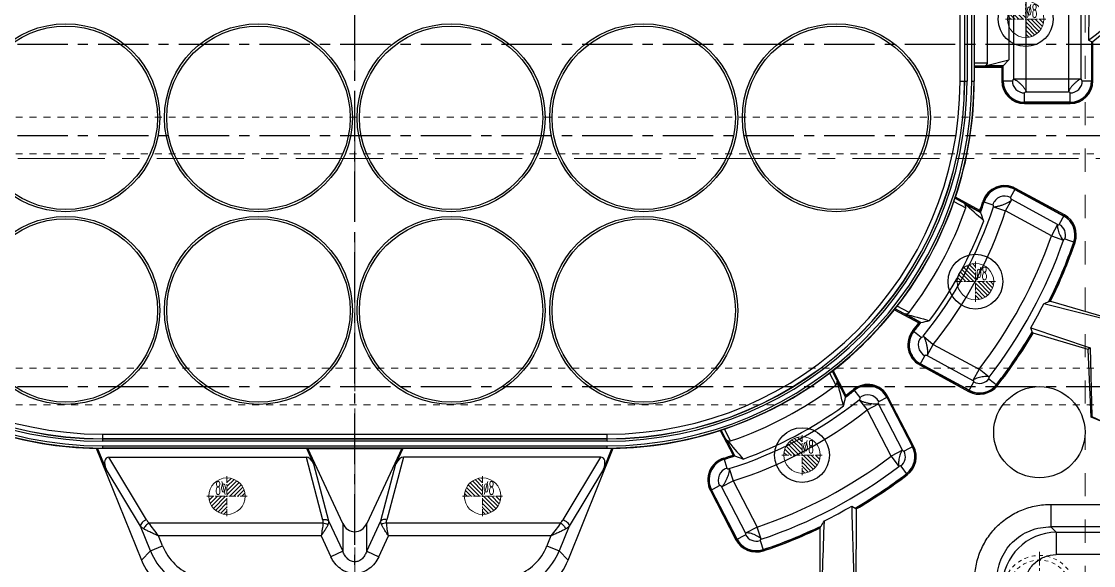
# Model space of a CAD drawing. Header units: millimetres. Extents: x 2667 to 4588, y -8940 to -2822.
# Drawn here: x 3286.5 to 3521.4, y -4633 to -4513.8 of the extents above; entities that cross this region are included whole.
import ezdxf

# ---------------------------------------------------------------- set-up
doc = ezdxf.new("R2010")
doc.units = ezdxf.units.MM
doc.header["$LTSCALE"] = 16.335
doc.linetypes.add('CENTER', pattern=[0.6, 0.375, -0.075, 0.075, -0.075])
doc.linetypes.add('HIDDEN', pattern=[0.2, 0.1, -0.1])
doc.layers.get('0').update_dxf_attribs({"linetype": 'CONTINUOUS'})
for name, color, linetype, lineweight in [('cool', 153, 'HIDDEN', 9), ('epin', 13, 'CONTINUOUS', 9), ('moldbase', 7, 'CONTINUOUS', 20), ('screw', 33, 'CONTINUOUS', 13)]:
    doc.layers.add(name, color=color, linetype=linetype, lineweight=lineweight)
doc.styles.add('TXT', font='txt.shx', dxfattribs={"bigfont": 'gbcbig.shx'})
doc.styles.add('TXT05', font='txt.shx', dxfattribs={"width": 0.5, "bigfont": 'gbcbig.shx'})

# ---------------------------------------------------------------- blocks, each defined once
blk = doc.blocks.new('01')
at = {"layer": 'moldbase', "color": 1, "linetype": 'CENTER', "ltscale": 3.109887}
for p, q in [((2987.47, 3033.51), (2987.47, 2533.51)), ((3237.47, 2783.51), (2737.47, 2783.51))]:
    blk.add_line(p, q, dxfattribs=at)
at = {"layer": 'moldbase', "color": 8, "linetype": 'HIDDEN', "ltscale": 3.109887}
blk.add_line((3147.47, 3029.51), (3147.47, 2537.51), dxfattribs=at)
blk = doc.blocks.new('screw_m16_g')
at = {"layer": 'screw', "color": 1, "linetype": 'CENTER', "ltscale": 0.497582}
for p, q in [((0, -8.8), (0, 8.8)), ((-8.8, 0), (8.8, 0))]:
    blk.add_line(p, q, dxfattribs=at)
at = {"layer": 'screw', "color": 33, "linetype": 'HIDDEN', "ltscale": 0.497582}
blk.add_circle((0, 0), 7, dxfattribs=at)
at = {"layer": 'screw', "color": 92, "linetype": 'HIDDEN', "ltscale": 0.497582}
blk.add_arc((0, 0), 8, 270, 180, dxfattribs=at)
at = {"layer": 'screw', "color": 6, "style": 'TXT'}
blk.add_text('M16', height=3.2, dxfattribs=at).set_placement((-2.72, -4))
blk = doc.blocks.new('02')
at = {"color": 1, "linetype": 'CENTER', "ltscale": 1.803734}
blk.add_line((2807.47, 2890.51), (3167.47, 2890.51), dxfattribs=at)
at = {"layer": 'cool', "ltscale": 0.932966}
for p, q in [((2818.68, 2894.51), (3156.26, 2894.51)), ((2818.68, 2886.51), (3156.26, 2886.51))]:
    blk.add_line(p, q, dxfattribs=at)
blk = doc.blocks.new('epin_ejp_8')
at = {"layer": 'epin'}
h = blk.add_hatch(dxfattribs=at)
h.set_pattern_fill('_ANSI31', color=123, scale=0.2, angle=90, style=0)
h.set_pattern_definition([(135, (790.4722, -3.5744), (-0.4490128, -0.4490128), [])])
h.paths.add_polyline_path([(0, 4, 0.414214), (-4, 0), (0, 0)])
h.paths.add_polyline_path([(4, 0), (0, 0), (0, -4, 0.414214)])
at = {"layer": 'epin', "color": 1, "linetype": 'CENTER', "ltscale": 0.248791}
for p, q in [((0, -4.4), (0, 4.4)), ((-4.4, 0), (4.4, 0))]:
    blk.add_line(p, q, dxfattribs=at)
at = {"layer": 'epin'}
blk.add_circle((0, 0), 4, dxfattribs=at)
at = {"layer": 'epin', "color": 6, "style": 'TXT05', "width": 0.5}
blk.add_text('%%c8', height=2.8, dxfattribs=at).set_placement((0.16, 0.4))
blk = doc.blocks.new('03')
at = {"layer": 'epin'}
for p in [(147, 1204.06), (136, 1146.56), (98, 1108.56), (28, 1099.56)]:
    blk.add_blockref('epin_ejp_8', p, dxfattribs=at)
at = {"layer": 'epin', "xscale": -1}
blk.add_blockref('epin_ejp_8', (-28, 1099.56), dxfattribs=at)

msp = doc.modelspace()

# ---------------------------------------------------------------- linework, layer by layer
at = {"color": 1, "linetype": 'CENTER', "ltscale": 1.803734}
for p, q in [((3359.564, -4663.833), (3359.564, -4373.833)), ((3179.564, -4518.833), (3539.564, -4518.833)), ((3179.564, -4538.833), (3539.564, -4538.833)), ((3179.564, -4593.833), (3539.564, -4593.833))]:
    msp.add_line(p, q, dxfattribs=at)
at = {"color": 7, "linetype": 'Continuous'}
for p, q in [((3506.686, -4529.276), (3506.686, -4498.39)), ((3515.933, -4498.39), (3515.933, -4529.276)), ((3492.189, -4526.898), (3492.189, -4499.763)), ((3493.194, -4499.763), (3493.194, -4526.898)), ((3493.221, -4526.898), (3493.221, -4499.763)), ((3493.723, -4499.763), (3493.723, -4526.898)), ((3494.746, -4526.898), (3494.746, -4499.763)), ((3495.248, -4499.763), (3495.248, -4526.898)), ((3503.866, -4501.209), (3503.866, -4526.457)), ((3518.752, -4526.457), (3518.752, -4501.209)), ((3495.289, -4504.786), (3495.289, -4522.88)), ((3498.207, -4522.88), (3498.207, -4504.786)), ((3502.864, -4505.387), (3502.864, -4522.279)), ((3534.629, -4507.087), (3521.309, -4518.315)), ((3521.018, -4518.275), (3520.334, -4517.957)), ((3521.018, -4518.275), (3521.018, -4526.833)), ((3521.082, -4518.275), (3521.309, -4518.315)), ((3521.082, -4518.275), (3521.082, -4526.833)), ((3521.309, -4526.833), (3521.309, -4518.315)), ((3495.289, -4522.88), (3498.207, -4522.88)), ((3501.537, -4523.605), (3495.297, -4523.605)), ((3495.297, -4523.605), (3495.306, -4523.833)), ((3495.306, -4523.833), (3501.309, -4523.833)), ((3495.306, -4523.833), (3495.306, -4526.898)), ((3497.685, -4523.542), (3502.864, -4522.279)), ((3501.6, -4523.542), (3497.685, -4523.542)), ((3501.537, -4523.605), (3501.309, -4523.833)), ((3501.309, -4523.833), (3501.309, -4526.833)), ((3501.537, -4523.605), (3501.6, -4523.542)), ((3501.537, -4526.833), (3501.537, -4523.605)), ((3502.864, -4522.279), (3501.6, -4523.542)), ((3501.6, -4526.833), (3501.6, -4523.542)), ((3518.752, -4526.457), (3503.866, -4526.457)), ((3492.189, -4526.898), (3493.723, -4526.898)), ((3494.746, -4526.898), (3495.306, -4526.898)), ((3501.309, -4526.833), (3503.647, -4526.833)), ((3518.972, -4526.833), (3521.309, -4526.833)), ((3506.309, -4531.833), (3506.309, -4529.496)), ((3506.686, -4529.276), (3515.933, -4529.276)), ((3516.309, -4531.833), (3516.309, -4529.496)), ((3516.309, -4531.542), (3506.309, -4531.542)), ((3516.309, -4531.605), (3506.309, -4531.605)), ((3506.309, -4531.833), (3516.309, -4531.833)), ((3496.522, -4555.27), (3491.169, -4552.365)), ((3503.242, -4552.421), (3504.334, -4550.409)), ((3504.195, -4550.665), (3514.907, -4556.48)), ((3504.226, -4550.609), (3514.937, -4556.424)), ((3515.046, -4556.224), (3504.334, -4550.409)), ((3490.843, -4553.271), (3493.441, -4554.682)), ((3491.088, -4552.58), (3496.649, -4555.598)), ((3493.197, -4553.796), (3496.684, -4555.69)), ((3497.187, -4553.278), (3499.368, -4553.976)), ((3499.487, -4554.477), (3502.167, -4555.35)), ((3502.167, -4555.35), (3503.513, -4552.873)), ((3513.545, -4558.319), (3503.513, -4552.873)), ((3496.649, -4555.598), (3496.522, -4555.27)), ((3496.649, -4555.598), (3496.684, -4555.69)), ((3512.2, -4560.797), (3502.167, -4555.35)), ((3513.913, -4558.31), (3515.046, -4556.224)), ((3513.545, -4558.319), (3512.2, -4560.797)), ((3512.2, -4560.797), (3514.862, -4561.724)), ((3515.143, -4561.474), (3517.387, -4562.248)), ((3527.493, -4580.023), (3510.532, -4575.682)), ((3511.714, -4575.185), (3512.016, -4575.089)), ((3512.016, -4575.089), (3527.857, -4579.738)), ((3477.822, -4576.978), (3483.173, -4579.884)), ((3483.517, -4579.811), (3477.958, -4576.793)), ((3481.002, -4577.621), (3478.404, -4576.21)), ((3483.613, -4579.791), (3480.126, -4577.898)), ((3483.173, -4579.884), (3483.517, -4579.811)), ((3483.517, -4579.811), (3483.613, -4579.791)), ((3481.863, -4581.531), (3483.638, -4582.978)), ((3484.143, -4582.816), (3486.317, -4584.576)), ((3507.659, -4580.986), (3520.712, -4585.329)), ((3508.183, -4582.149), (3508.051, -4581.925)), ((3520.249, -4585.691), (3508.183, -4582.149)), ((3484.972, -4587.053), (3486.317, -4584.576)), ((3486.317, -4584.576), (3496.348, -4590.022)), ((3520.712, -4585.329), (3520.249, -4585.691)), ((3520.712, -4585.329), (3521.036, -4600.393)), ((3483.353, -4589.084), (3484.446, -4587.072)), ((3484.972, -4587.053), (3495.003, -4592.499)), ((3520.879, -4600.503), (3520.249, -4585.691)), ((3483.353, -4589.084), (3494.064, -4594.899)), ((3494.172, -4594.699), (3483.462, -4588.884)), ((3494.202, -4594.643), (3483.492, -4588.829)), ((3496.348, -4590.022), (3495.003, -4592.499)), ((3498.577, -4591.748), (3496.348, -4590.022)), ((3463.604, -4590.883), (3464.971, -4593.509)), ((3464.192, -4590.442), (3467.117, -4596.061)), ((3467.195, -4595.716), (3464.378, -4590.307)), ((3498.521, -4592.119), (3500.393, -4593.579)), ((3465.261, -4592.633), (3467.095, -4596.157)), ((3468.826, -4594.444), (3470.254, -4596.231)), ((3494.064, -4594.899), (3495.196, -4592.813)), ((3467.117, -4596.061), (3467.095, -4596.157)), ((3467.117, -4596.061), (3467.195, -4595.716)), ((3470.076, -4596.718), (3471.825, -4598.928)), ((3474.354, -4597.097), (3476.383, -4596.041)), ((3476.124, -4596.175), (3481.76, -4606.999)), ((3476.181, -4596.146), (3481.816, -4606.97)), ((3482.018, -4606.865), (3476.383, -4596.041)), ((3471.825, -4598.928), (3474.325, -4597.627)), ((3477.102, -4609.066), (3471.825, -4598.928)), ((3479.603, -4607.764), (3474.325, -4597.627)), ((3521.036, -4600.393), (3520.879, -4600.503)), ((3539.564, -4608.346), (3520.879, -4600.503)), ((3521.036, -4600.393), (3524.168, -4601.844)), ((3439.65, -4603.444), (3442.459, -4608.838)), ((3442.783, -4608.969), (3439.866, -4603.365)), ((3441.922, -4605.744), (3440.559, -4603.126)), ((3304.289, -4604.248), (3304.289, -4605.782)), ((3304.289, -4604.248), (3414.839, -4604.248)), ((3414.839, -4605.253), (3304.289, -4605.253)), ((3304.289, -4605.279), (3414.839, -4605.279)), ((3414.839, -4605.782), (3304.289, -4605.782)), ((3414.839, -4605.782), (3414.839, -4604.248)), ((3442.874, -4609.005), (3441.044, -4605.49)), ((3302.936, -4607.353), (3312.833, -4631.847)), ((3305.064, -4611.905), (3303.22, -4607.34)), ((3304.289, -4606.804), (3304.289, -4607.347)), ((3304.289, -4606.804), (3414.839, -4606.804)), ((3414.839, -4607.307), (3304.289, -4607.307)), ((3304.289, -4607.347), (3348.965, -4607.347)), ((3348.965, -4607.347), (3349.269, -4607.364)), ((3348.965, -4607.347), (3350.552, -4610.75)), ((3349.269, -4607.364), (3369.859, -4607.364)), ((3356.938, -4623.81), (3349.269, -4607.364)), ((3369.859, -4607.364), (3362.191, -4623.81)), ((3368.577, -4610.75), (3370.163, -4607.347)), ((3370.163, -4607.347), (3369.859, -4607.364)), ((3370.163, -4607.347), (3414.839, -4607.347)), ((3406.296, -4631.847), (3416.192, -4607.353)), ((3415.909, -4607.34), (3414.064, -4611.905)), ((3414.839, -4607.347), (3414.839, -4606.804)), ((3442.459, -4608.838), (3442.783, -4608.969)), ((3479.603, -4607.764), (3477.102, -4609.066)), ((3482.018, -4606.865), (3479.911, -4607.961)), ((3313.926, -4622.987), (3305.664, -4609.279)), ((3305.664, -4609.279), (3348.915, -4609.279)), ((3348.915, -4609.279), (3352.52, -4622.987)), ((3350.552, -4610.75), (3353.834, -4623.224)), ((3365.295, -4623.224), (3368.577, -4610.75)), ((3370.214, -4609.279), (3366.608, -4622.987)), ((3413.464, -4609.279), (3370.214, -4609.279)), ((3405.202, -4622.987), (3413.464, -4609.279)), ((3440.426, -4609.496), (3441.104, -4611.685)), ((3442.783, -4608.969), (3442.874, -4609.005)), ((3477.102, -4609.066), (3478.805, -4611.313)), ((3312.583, -4624.379), (3305.064, -4611.905)), ((3414.064, -4611.905), (3406.546, -4624.379)), ((3441.599, -4611.808), (3442.447, -4614.497)), ((3479.174, -4611.261), (3480.615, -4613.149)), ((3437.47, -4616.581), (3439.503, -4615.522)), ((3439.946, -4615.799), (3442.447, -4614.497)), ((3439.946, -4615.799), (3445.211, -4625.912)), ((3442.447, -4614.497), (3447.712, -4624.61)), ((3437.47, -4616.581), (3443.092, -4627.378)), ((3443.293, -4627.273), (3437.672, -4616.475)), ((3443.35, -4627.243), (3437.728, -4616.446)), ((3469.225, -4620.485), (3469.402, -4620.645)), ((3512.111, -4619.637), (3539.564, -4619.637)), ((3512.111, -4619.637), (3512.111, -4624.562)), ((3469.402, -4620.645), (3469.357, -4638.935)), ((3314.784, -4629.827), (3312.583, -4624.379)), ((3314.474, -4623.708), (3352.595, -4623.708)), ((3353.834, -4623.224), (3356.938, -4629.882)), ((3356.938, -4623.81), (3356.938, -4629.882)), ((3362.191, -4629.882), (3365.295, -4623.224)), ((3362.191, -4629.882), (3362.191, -4623.81)), ((3366.534, -4623.708), (3404.655, -4623.708)), ((3406.546, -4624.379), (3404.345, -4629.827)), ((3447.712, -4624.61), (3445.211, -4625.912)), ((3448.611, -4627.282), (3447.712, -4624.61)), ((3461.491, -4643.58), (3461.538, -4624.801)), ((3461.538, -4624.801), (3461.716, -4624.463)), ((3539.564, -4624.562), (3512.111, -4624.562)), ((3513.272, -4625.723), (3512.111, -4624.562)), ((3352.183, -4626.541), (3316.582, -4626.541)), ((3317.47, -4628.74), (3316.582, -4626.541)), ((3352.183, -4626.541), (3354.312, -4631.107)), ((3364.817, -4631.107), (3366.946, -4626.541)), ((3402.547, -4626.541), (3366.946, -4626.541)), ((3402.547, -4626.541), (3401.659, -4628.74)), ((3443.092, -4627.378), (3445.196, -4626.282)), ((3448.357, -4627.562), (3449.106, -4629.813)), ((3513.272, -4625.723), (3539.564, -4625.723)), ((3513.272, -4625.723), (3513.272, -4630.647)), ((3314.784, -4629.827), (3312.833, -4631.847)), ((3314.784, -4629.827), (3317.471, -4628.741)), ((3356.938, -4629.882), (3354.312, -4631.107)), ((3362.191, -4629.882), (3364.817, -4631.107)), ((3401.658, -4628.741), (3404.345, -4629.827)), ((3406.296, -4631.847), (3404.345, -4629.827)), ((3539.564, -4630.647), (3513.272, -4630.647))]:
    msp.add_line(p, q, dxfattribs=at)
for centre, radius in [((3506.564, -4513.333), 6), ((3495.564, -4570.833), 6), ((3509.564, -4603.833), 10), ((3457.564, -4608.833), 6)]:
    msp.add_circle(centre, radius)
for centre, radius in [((3296.249, -4534.938), 20.596), ((3296.249, -4534.938), 20.094), ((3338.459, -4534.938), 20.596), ((3338.459, -4534.938), 20.094), ((3380.669, -4534.938), 20.596), ((3380.669, -4534.938), 20.094), ((3422.879, -4534.938), 20.596), ((3422.879, -4534.938), 20.094), ((3465.089, -4534.938), 20.596), ((3465.089, -4534.938), 20.094), ((3296.249, -4577.148), 20.596), ((3296.249, -4577.148), 20.094), ((3338.459, -4577.148), 20.596), ((3338.459, -4577.148), 20.094), ((3380.669, -4577.148), 20.596), ((3380.669, -4577.148), 20.094), ((3422.879, -4577.148), 20.596), ((3422.879, -4577.148), 20.094)]:
    msp.add_circle(centre, radius, dxfattribs=at)
for centre, radius, start, end in [((2073.117, -2633.605), 2375.967, 307.524922, 307.955619), ((6669.682, -4549.284), 3149.504, 179.307025, 179.430083), ((3304.289, -4526.898), 80.409, 180, 270), ((3304.289, -4526.898), 79.906, 180, 270), ((3304.289, -4526.898), 78.884, 180, 270), ((3304.289, -4526.898), 78.381, 180, 270), ((3304.289, -4526.898), 78.355, 180, 270), ((3304.289, -4526.898), 77.35, 180, 270), ((3414.839, -4526.898), 80.409, 270, 0), ((3414.839, -4526.898), 79.906, 270, 0), ((3414.839, -4526.898), 78.884, 270, 0), ((3414.839, -4526.898), 78.381, 270, 0), ((3414.839, -4526.898), 78.355, 270, 0), ((3414.839, -4526.898), 77.35, 270, 360), ((3414.839, -4526.898), 80.466, 341.54938, 0), ((3506.309, -4526.833), 5, 180, 270), ((3506.309, -4526.833), 4.772, 180, 270), ((3506.309, -4526.833), 4.709, 180, 270), ((3506.309, -4526.833), 2.663, 180, 270), ((3516.309, -4526.833), 5, 270, 360), ((3516.309, -4526.833), 4.772, 270, 360), ((3516.309, -4526.833), 4.709, 270, 0), ((3516.309, -4526.833), 2.663, 270, 0), ((3501.949, -4554.803), 5, 61.50234, 162.23736), ((3501.949, -4554.803), 4.772, 61.50234, 162.23736), ((3501.949, -4554.803), 4.709, 61.50234, 162.23736), ((3501.949, -4554.803), 2.71, 61.50234, 162.23734), ((3414.839, -4526.898), 80.45, 322.19623, 340.86315), ((3414.839, -4526.898), 83.368, 322.52469, 340.53263), ((3414.839, -4526.898), 89.027, 321.09865, 341.95402), ((1720.619, -6556.08), 2674.167, 48.362631, 48.482233), ((3414.839, -4526.898), 86.47, 340.84529, 342.23736), ((3414.839, -4526.898), 86.697, 340.66815, 342.23736), ((3414.839, -4526.898), 86.761, 340.61888, 342.23736), ((3414.839, -4526.898), 91.846, 321.09865, 341.95402), ((3281.596, -4638.511), 230.482, 20.57799, 21.05974), ((3512.66, -4560.618), 4.709, 340.98009, 61.50234), ((3512.66, -4560.618), 4.772, 340.98009, 61.50234), ((3512.66, -4560.618), 5, 340.98009, 61.50234), ((3414.839, -4526.898), 88.024, 323.39905, 339.65537), ((3512.66, -4560.618), 2.626, 340.98009, 61.50234), ((3414.839, -4526.898), 103.094, 322.24429, 340.803), ((3414.839, -4526.898), 105.913, 322.24429, 340.803), ((3414.839, -4526.898), 108.179, 333.47812, 340.98009), ((3414.839, -4526.898), 108.242, 333.50603, 340.98009), ((3414.839, -4526.898), 108.47, 333.62283, 340.98009), ((3399.477, -4318.005), 280.589, 293.31541, 293.56068), ((3414.839, -4526.898), 80.466, 307.99912, 321.5101), ((4196.328, -1990.608), 2684.588, 254.527087, 254.646185), ((3414.839, -4526.898), 86.47, 320.81555, 322.21019), ((3414.839, -4526.898), 86.697, 320.81555, 322.38717), ((3414.839, -4526.898), 86.761, 320.81555, 322.43639), ((3435.792, -4354.235), 230.569, 281.97024, 282.45156), ((3485.739, -4584.69), 5, 140.81555, 241.50234), ((3485.739, -4584.69), 4.772, 140.81555, 241.50234), ((3485.739, -4584.69), 4.709, 140.81555, 241.50234), ((3485.739, -4584.69), 2.71, 140.81555, 241.50234), ((3414.839, -4526.898), 108.179, 322.06706, 329.45818), ((3414.839, -4526.898), 108.242, 322.06706, 329.44446), ((3414.839, -4526.898), 108.47, 322.06706, 329.37807), ((3182.181, -4710.549), 350.318, 21.55038, 21.70596), ((3414.839, -4526.898), 80.45, 288.64447, 307.31203), ((3496.449, -4590.505), 2.626, 241.50234, 322.06653), ((3414.839, -4526.898), 83.368, 288.95688, 306.9654), ((957.014, -5242.277), 2591.011, 14.396927, 14.520706), ((3414.839, -4526.898), 86.761, 307.03482, 308.63387), ((3414.839, -4526.898), 86.697, 307.08445, 308.63387), ((3414.839, -4526.898), 86.47, 307.26291, 308.63387), ((3471.948, -4598.35), 5, 27.50234, 128.63387), ((3471.948, -4598.35), 4.772, 27.50234, 128.63387), ((3471.948, -4598.35), 4.709, 27.50234, 128.63387), ((3496.449, -4590.505), 5, 241.50234, 322.06706), ((3496.449, -4590.505), 4.772, 241.50234, 322.06706), ((3496.449, -4590.505), 4.709, 241.50234, 322.06706), ((3414.839, -4526.898), 89.027, 287.4926, 308.34853), ((3242.972, -4545.516), 229.773, 346.78243, 347.2677), ((3471.948, -4598.35), 2.712, 27.50234, 128.63137), ((3414.839, -4526.898), 91.846, 287.4926, 308.34853), ((3414.839, -4526.898), 88.024, 289.80748, 306.06427), ((3304.289, -4526.898), 80.466, 252.04086, 269.03658), ((3414.839, -4526.898), 80.466, 270.96342, 287.95914), ((5547.45, -2802.321), 2772.79, 220.564859, 220.67986), ((3304.289, -4526.898), 80.449, 269.23842, 270), ((3414.839, -4526.898), 80.449, 270, 270.76158), ((3414.839, -4526.898), 86.47, 287.21148, 288.62724), ((3477.583, -4609.173), 2.625, 307.3292, 27.50234), ((3477.583, -4609.173), 4.709, 307.3292, 27.50234), ((3477.583, -4609.173), 4.772, 307.3292, 27.50234), ((3477.583, -4609.173), 5, 307.3292, 27.50234), ((3441.905, -4614.272), 5, 107.21148, 207.50234), ((3441.905, -4614.272), 4.772, 107.21148, 207.50234), ((3441.905, -4614.272), 4.709, 107.21148, 207.50234), ((3414.839, -4526.898), 86.697, 287.21148, 288.80293), ((3414.839, -4526.898), 86.761, 287.21148, 288.85179), ((3528.849, -4394.292), 231.286, 248.17793, 248.65577), ((3414.839, -4526.898), 103.094, 288.59409, 307.15319), ((3441.905, -4614.272), 2.708, 107.21148, 207.50234), ((3414.839, -4526.898), 105.913, 288.59409, 307.15319), ((3414.839, -4526.898), 108.179, 300.15656, 307.3292), ((3414.839, -4526.898), 108.242, 300.16185, 307.3292), ((3414.839, -4526.898), 108.47, 300.20029, 307.3292), ((3415.09, -4528.954), 105.53, 296.66897, 300.36813), ((3685.293, -4246.006), 432.32, 239.89407, 240.00783), ((7651.329, -4505.749), 4184.448, 181.56466, 181.826791), ((3317.536, -4620.817), 4.212, 211.01584, 223.35749), ((3401.565, -4620.796), 4.246, 316.69411, 328.93586), ((3414.839, -4526.898), 108.179, 288.41576, 295.70295), ((3414.839, -4526.898), 108.242, 288.41576, 295.66273), ((3414.839, -4526.898), 108.47, 288.41576, 295.50048), ((350.673, -4518.098), 3113.559, 357.692608, 358.064474), ((3246.778, -4488.892), 254.108, 327.78058, 328.07729), ((3447.526, -4625.069), 5, 207.50234, 288.41576), ((3447.526, -4625.069), 4.772, 207.50234, 288.41576), ((3447.526, -4625.069), 4.709, 207.50234, 288.41576), ((3447.526, -4625.069), 2.628, 207.50234, 288.41576), ((3513.408, -4637.677), 11.954, 90.65224, 179.34776), ((3328.345, -4624.267), 14.656, 202.29094, 249.70908), ((3328.19, -4624.428), 11.555, 201.91192, 250.08945), ((3390.939, -4624.428), 11.555, 289.91192, 338.08945), ((3390.784, -4624.267), 14.656, 290.29094, 337.70908)]:
    msp.add_arc(centre, radius, start, end, dxfattribs=at)
for centre, major_axis, ratio, start_param, end_param in [((3520.357, -4519.047), (0.776, 0.747), 0.2626947, 0.1884534, 0.3493627), ((3495.303, -4522.88), (0, 0.8), 0.0174551, -4.712389, -3.577925), ((3497.014, -4522.88), (1.194, 0), 0.6702419, -0.9735547, 0), ((3416.269, -4524.264), (38.195, 70.354), 0.9992992, -1.4353004, -1.4324304), ((3418.032, -4528.999), (86.556, -56.952), 0.9993193, 0.0563825, 0.1146551), ((3413.41, -4529.532), (38.197, 70.356), 0.9992992, -1.7082002, -1.7053307), ((3417.496, -4525.515), (70.986, 36.957), 0.9992992, -1.4274079, -1.4245338), ((3412.181, -4528.282), (71.03, 36.979), 0.9992992, -1.7003185, -1.6974528), ((3299.533, -4528.82), (73.021, 29.502), 0.9978759, -1.9107841, -1.9071776), ((3419.596, -4528.82), (73.021, -29.502), 0.9978759, -1.2344151, -1.2308085), ((3306.748, -4611.927), (1.526, -2.532), 0.5073954, 2.8448127, 4.4073252), ((3349.387, -4611.927), (-0.689, 2.62), 0.5536707, -1.2547557, -0.1446255), ((3369.741, -4611.927), (0.689, 2.62), 0.5536707, 0.1446255, 1.2547557), ((3412.381, -4611.927), (1.526, 2.532), 0.5073954, -1.2657326, 0.29678), ((3359.564, -4622.093), (0, -3.552), 0.8445561, -1.0663167, 1.0663167), ((3327.058, -4625.6), (10.859, 11.245), 0.9595758, -3.5453512, -2.7378341), ((3392.071, -4625.6), (-10.859, 11.245), 0.9595758, -3.5453512, -2.7378341)]:
    msp.add_ellipse(centre, major_axis=major_axis, ratio=ratio, start_param=start_param, end_param=end_param, dxfattribs=at)
for points, knots in [([(3503.647, -4526.833), (3503.671, -4526.833), (3503.748, -4526.801), (3503.843, -4526.668), (3503.866, -4526.534), (3503.866, -4526.457)], [0, 0, 0, 0, 0.1593296, 0.5019863, 1, 1, 1, 1]), ([(3503.866, -4526.457), (3503.912, -4526.46), (3504.014, -4526.488), (3504.256, -4526.59), (3504.616, -4526.804), (3505.068, -4527.166), (3505.541, -4527.603), (3505.979, -4528.073), (3506.334, -4528.533), (3506.584, -4528.919), (3506.681, -4529.172), (3506.686, -4529.276)], [0, 0, 0, 0, 0.0332072, 0.0767298, 0.1919237, 0.3379957, 0.5001078, 0.6622943, 0.8081053, 0.9240406, 1, 1, 1, 1]), ([(3518.752, -4526.457), (3518.648, -4526.464), (3518.397, -4526.56), (3518.008, -4526.805), (3517.551, -4527.164), (3517.079, -4527.602), (3516.641, -4528.073), (3516.282, -4528.53), (3516.043, -4528.923), (3515.943, -4529.172), (3515.933, -4529.276)], [0, 0, 0, 0, 0.0759686, 0.1915594, 0.3376237, 0.4998756, 0.6622396, 0.8081927, 0.9236858, 1, 1, 1, 1]), ([(3518.752, -4526.457), (3518.752, -4526.512), (3518.767, -4526.628), (3518.837, -4526.772), (3518.932, -4526.833), (3518.972, -4526.833)], [0, 0, 0, 0, 0.3530046, 0.743507, 1, 1, 1, 1]), ([(3506.686, -4529.276), (3506.63, -4529.276), (3506.514, -4529.291), (3506.371, -4529.361), (3506.309, -4529.456), (3506.309, -4529.496)], [0, 0, 0, 0, 0.3530046, 0.743507, 1, 1, 1, 1]), ([(3516.309, -4529.496), (3516.309, -4529.471), (3516.277, -4529.394), (3516.144, -4529.299), (3516.011, -4529.276), (3515.933, -4529.276)], [0, 0, 0, 0, 0.1593296, 0.5019863, 1, 1, 1, 1]), ([(3503.242, -4552.421), (3503.227, -4552.448), (3503.207, -4552.642), (3503.378, -4552.798), (3503.513, -4552.873)], [0, 0, 0, 0, 0.1634372, 1, 1, 1, 1]), ([(3490.843, -4553.271), (3490.868, -4553.2), (3490.949, -4552.969), (3491.028, -4552.738), (3491.088, -4552.58)], [0, 0, 0, 0, 0.3074688, 1, 1, 1, 1]), ([(3493.441, -4554.682), (3493.496, -4554.528), (3493.46, -4554.186), (3493.292, -4553.915), (3493.197, -4553.796)], [0, 0, 0, 0, 0.5170702, 1, 1, 1, 1]), ([(3499.487, -4554.477), (3499.522, -4554.367), (3499.548, -4554.177), (3499.432, -4553.997), (3499.368, -4553.976)], [0, 0, 0, 0, 0.6294334, 1, 1, 1, 1]), ([(3503.513, -4552.873), (3503.486, -4552.913), (3503.425, -4553.01), (3503.274, -4553.133), (3503.077, -4553.264), (3502.846, -4553.413), (3502.579, -4553.565), (3502.173, -4553.77), (3501.633, -4554.007), (3501.078, -4554.205), (3500.644, -4554.339), (3500.344, -4554.407), (3500.075, -4554.462), (3499.841, -4554.5), (3499.648, -4554.5), (3499.534, -4554.49), (3499.487, -4554.477)], [0, 0, 0, 0, 0.0329256, 0.0764874, 0.1305806, 0.1929835, 0.2627784, 0.3385546, 0.5000445, 0.6615637, 0.737411, 0.807043, 0.8696751, 0.9233968, 0.9668334, 1, 1, 1, 1]), ([(3513.545, -4558.319), (3513.507, -4558.407), (3513.485, -4558.654), (3513.534, -4559.074), (3513.661, -4559.595), (3513.852, -4560.158), (3514.09, -4560.703), (3514.346, -4561.174), (3514.592, -4561.518), (3514.775, -4561.685), (3514.862, -4561.724)], [0, 0, 0, 0, 0.0757433, 0.190979, 0.3372392, 0.5001208, 0.6629803, 0.8092069, 0.9244049, 1, 1, 1, 1]), ([(3513.545, -4558.319), (3513.618, -4558.358), (3513.744, -4558.4), (3513.89, -4558.353), (3513.913, -4558.31)], [0, 0, 0, 0, 0.6318196, 1, 1, 1, 1]), ([(3515.143, -4561.474), (3515.097, -4561.458), (3514.955, -4561.528), (3514.89, -4561.645), (3514.862, -4561.724)], [0, 0, 0, 0, 0.3678764, 1, 1, 1, 1]), ([(3477.958, -4576.793), (3477.982, -4576.759), (3478.13, -4576.564), (3478.28, -4576.371), (3478.404, -4576.21)], [0, 0, 0, 0, 0.1711764, 1, 1, 1, 1]), ([(3480.126, -4577.898), (3480.278, -4577.914), (3480.596, -4577.907), (3480.902, -4577.75), (3481.002, -4577.621)], [0, 0, 0, 0, 0.4829146, 1, 1, 1, 1]), ([(3483.638, -4582.978), (3483.691, -4583.021), (3483.905, -4583.019), (3484.05, -4582.894), (3484.123, -4582.805)], [0, 0, 0, 0, 0.3700741, 1, 1, 1, 1]), ([(3484.123, -4582.805), (3484.125, -4582.804), (3484.134, -4582.802), (3484.141, -4582.81), (3484.143, -4582.816)], [0, 0, 0, 0, 0.3156374, 1, 1, 1, 1]), ([(3484.14, -4582.819), (3484.19, -4582.829), (3484.297, -4582.898), (3484.38, -4583.089), (3484.429, -4583.328), (3484.536, -4583.589), (3484.651, -4583.874), (3484.734, -4584.195), (3484.82, -4584.533), (3484.897, -4584.881), (3484.96, -4585.231), (3485.008, -4585.575), (3485.043, -4585.903), (3485.068, -4586.206), (3485.063, -4586.476), (3485.032, -4586.705), (3485.006, -4586.894), (3484.986, -4587.006), (3484.972, -4587.053)], [0, 0, 0, 0, 0.0345554, 0.0795294, 0.1371435, 0.2003987, 0.2693968, 0.3451262, 0.4245463, 0.5056074, 0.5866757, 0.6655575, 0.7406391, 0.8099739, 0.8709501, 0.9231175, 0.966504, 1, 1, 1, 1]), ([(3484.972, -4587.053), (3484.913, -4587.022), (3484.781, -4586.97), (3484.588, -4586.963), (3484.469, -4587.029), (3484.446, -4587.072)], [0, 0, 0, 0, 0.353475, 0.7432844, 1, 1, 1, 1]), ([(3463.604, -4590.883), (3463.664, -4590.838), (3463.859, -4590.69), (3464.054, -4590.541), (3464.192, -4590.442)], [0, 0, 0, 0, 0.3073546, 1, 1, 1, 1]), ([(3498.577, -4591.748), (3498.497, -4591.696), (3498.257, -4591.633), (3497.834, -4591.615), (3497.3, -4591.656), (3496.713, -4591.754), (3496.136, -4591.9), (3495.63, -4592.078), (3495.251, -4592.267), (3495.056, -4592.42), (3495.003, -4592.499)], [0, 0, 0, 0, 0.0755971, 0.1907968, 0.3370223, 0.4998789, 0.6627578, 0.8090169, 0.9242542, 1, 1, 1, 1]), ([(3498.577, -4591.748), (3498.526, -4591.814), (3498.463, -4591.932), (3498.482, -4592.089), (3498.521, -4592.119)], [0, 0, 0, 0, 0.6321203, 1, 1, 1, 1]), ([(3464.971, -4593.509), (3465.102, -4593.41), (3465.262, -4593.104), (3465.274, -4592.785), (3465.261, -4592.633)], [0, 0, 0, 0, 0.5169445, 1, 1, 1, 1]), ([(3495.196, -4592.813), (3495.219, -4592.771), (3495.179, -4592.622), (3495.075, -4592.539), (3495.003, -4592.499)], [0, 0, 0, 0, 0.368183, 1, 1, 1, 1]), ([(3470.076, -4596.718), (3470.166, -4596.645), (3470.294, -4596.5), (3470.297, -4596.284), (3470.254, -4596.231)], [0, 0, 0, 0, 0.6294159, 1, 1, 1, 1]), ([(3474.325, -4597.627), (3474.221, -4597.671), (3473.934, -4597.716), (3473.434, -4597.709), (3472.81, -4597.644), (3472.243, -4597.542), (3471.777, -4597.434), (3471.438, -4597.342), (3471.119, -4597.243), (3470.827, -4597.144), (3470.577, -4597.033), (3470.373, -4596.914), (3470.205, -4596.82), (3470.108, -4596.755), (3470.076, -4596.718)], [0, 0, 0, 0, 0.0765647, 0.1925309, 0.3382296, 0.4998025, 0.5816413, 0.6613836, 0.7372731, 0.8074594, 0.869328, 0.9223309, 0.966541, 1, 1, 1, 1]), ([(3474.354, -4597.097), (3474.327, -4597.111), (3474.2, -4597.262), (3474.255, -4597.488), (3474.325, -4597.627)], [0, 0, 0, 0, 0.1634664, 1, 1, 1, 1]), ([(3439.866, -4603.365), (3439.905, -4603.35), (3440.135, -4603.269), (3440.367, -4603.191), (3440.559, -4603.126)], [0, 0, 0, 0, 0.1710923, 1, 1, 1, 1]), ([(3441.044, -4605.49), (3441.16, -4605.587), (3441.427, -4605.758), (3441.768, -4605.797), (3441.922, -4605.744)], [0, 0, 0, 0, 0.4827893, 1, 1, 1, 1]), ([(3479.603, -4607.764), (3479.523, -4607.815), (3479.367, -4608.007), (3479.174, -4608.382), (3478.99, -4608.884), (3478.836, -4609.456), (3478.73, -4610.039), (3478.682, -4610.571), (3478.695, -4610.993), (3478.754, -4611.233), (3478.805, -4611.313)], [0, 0, 0, 0, 0.0757236, 0.1909469, 0.3372175, 0.500121, 0.6630039, 0.8092381, 0.924422, 1, 1, 1, 1]), ([(3479.603, -4607.764), (3479.641, -4607.836), (3479.721, -4607.941), (3479.869, -4607.983), (3479.911, -4607.961)], [0, 0, 0, 0, 0.6318501, 1, 1, 1, 1]), ([(3479.174, -4611.261), (3479.145, -4611.222), (3478.989, -4611.202), (3478.872, -4611.263), (3478.805, -4611.313)], [0, 0, 0, 0, 0.3678494, 1, 1, 1, 1]), ([(3441.599, -4611.808), (3441.625, -4611.918), (3441.618, -4612.206), (3441.522, -4612.694), (3441.347, -4613.293), (3441.146, -4613.829), (3440.957, -4614.266), (3440.805, -4614.581), (3440.65, -4614.874), (3440.503, -4615.143), (3440.347, -4615.367), (3440.189, -4615.539), (3440.068, -4615.687), (3439.989, -4615.774), (3439.946, -4615.799)], [0, 0, 0, 0, 0.076531, 0.1924708, 0.3381801, 0.4997925, 0.5816673, 0.6613923, 0.7373248, 0.8076558, 0.8692911, 0.9220181, 0.9664108, 1, 1, 1, 1]), ([(3441.104, -4611.685), (3441.124, -4611.749), (3441.301, -4611.865), (3441.49, -4611.841), (3441.599, -4611.808)], [0, 0, 0, 0, 0.370054, 1, 1, 1, 1]), ([(3439.946, -4615.799), (3439.915, -4615.74), (3439.835, -4615.624), (3439.68, -4615.512), (3439.546, -4615.5), (3439.503, -4615.522)], [0, 0, 0, 0, 0.3534553, 0.7433079, 1, 1, 1, 1]), ([(3469.184, -4620.435), (3469.188, -4620.44), (3469.2, -4620.458), (3469.213, -4620.475), (3469.225, -4620.485)], [0, 0, 0, 0, 0.2738219, 1, 1, 1, 1]), ([(3495.369, -4636.379), (3495.369, -4635.284), (3495.58, -4633.087), (3496.523, -4629.918), (3498.07, -4626.994), (3500.165, -4624.433), (3502.725, -4622.339), (3505.649, -4620.792), (3508.818, -4619.848), (3511.015, -4619.638), (3512.111, -4619.637)], [0, 0, 0, 0, 0.1249889, 0.2500107, 0.3749993, 0.4999941, 0.6249898, 0.7499795, 0.875007, 1, 1, 1, 1]), ([(3313.926, -4622.987), (3313.755, -4623.057), (3313.416, -4623.238), (3312.985, -4623.587), (3312.682, -4623.972), (3312.585, -4624.258), (3312.583, -4624.379)], [0, 0, 0, 0, 0.2764083, 0.5679381, 0.8193154, 1, 1, 1, 1]), ([(3352.52, -4622.987), (3352.651, -4622.964), (3352.909, -4622.938), (3353.279, -4622.961), (3353.595, -4623.053), (3353.769, -4623.161), (3353.834, -4623.224)], [0, 0, 0, 0, 0.2880566, 0.5633944, 0.8033572, 1, 1, 1, 1]), ([(3352.52, -4622.987), (3352.536, -4623.047), (3352.59, -4623.283), (3352.611, -4623.529), (3352.595, -4623.708)], [0, 0, 0, 0, 0.2567742, 1, 1, 1, 1]), ([(3366.608, -4622.987), (3366.478, -4622.964), (3366.22, -4622.938), (3365.849, -4622.961), (3365.533, -4623.053), (3365.359, -4623.161), (3365.295, -4623.224)], [0, 0, 0, 0, 0.2880565, 0.5633944, 0.8033571, 1, 1, 1, 1]), ([(3366.533, -4623.708), (3366.528, -4623.649), (3366.521, -4623.407), (3366.562, -4623.164), (3366.608, -4622.987)], [0, 0, 0, 0, 0.2438755, 1, 1, 1, 1]), ([(3405.202, -4622.987), (3405.374, -4623.057), (3405.713, -4623.238), (3406.144, -4623.587), (3406.447, -4623.972), (3406.544, -4624.258), (3406.546, -4624.379)], [0, 0, 0, 0, 0.2764084, 0.5679373, 0.8193144, 1, 1, 1, 1]), ([(3313.35, -4625.012), (3313.274, -4624.968), (3312.993, -4624.791), (3312.739, -4624.567), (3312.583, -4624.379)], [0, 0, 0, 0, 0.2646072, 1, 1, 1, 1]), ([(3314.474, -4623.708), (3314.353, -4623.786), (3314.114, -4623.968), (3313.79, -4624.285), (3313.527, -4624.637), (3313.394, -4624.889), (3313.35, -4625.012)], [0, 0, 0, 0, 0.2459322, 0.514732, 0.7762106, 1, 1, 1, 1]), ([(3316.582, -4626.541), (3316.29, -4626.409), (3315.71, -4626.157), (3314.864, -4625.778), (3314.077, -4625.403), (3313.578, -4625.147), (3313.35, -4625.012)], [0, 0, 0, 0, 0.2685519, 0.5304646, 0.7774354, 1, 1, 1, 1]), ([(3316.582, -4626.541), (3316.209, -4626.061), (3315.487, -4625.131), (3314.788, -4624.183), (3314.474, -4623.708)], [0, 0, 0, 0, 0.5164663, 1, 1, 1, 1]), ([(3352.595, -4623.708), (3352.568, -4624.16), (3352.441, -4625.108), (3352.271, -4626.047), (3352.183, -4626.541)], [0, 0, 0, 0, 0.47403, 1, 1, 1, 1]), ([(3353.693, -4624.046), (3353.61, -4624.235), (3353.402, -4624.629), (3353.04, -4625.233), (3352.624, -4625.877), (3352.331, -4626.316), (3352.183, -4626.541)], [0, 0, 0, 0, 0.2126066, 0.4569983, 0.7231512, 1, 1, 1, 1]), ([(3352.595, -4623.708), (3352.795, -4623.72), (3353.178, -4623.786), (3353.539, -4623.942), (3353.693, -4624.046)], [0, 0, 0, 0, 0.5177246, 1, 1, 1, 1]), ([(3353.834, -4623.224), (3353.84, -4623.292), (3353.847, -4623.571), (3353.78, -4623.852), (3353.693, -4624.046)], [0, 0, 0, 0, 0.2413889, 1, 1, 1, 1]), ([(3365.435, -4624.046), (3365.405, -4623.979), (3365.306, -4623.717), (3365.277, -4623.43), (3365.295, -4623.224)], [0, 0, 0, 0, 0.2632912, 1, 1, 1, 1]), ([(3366.534, -4623.708), (3366.331, -4623.72), (3365.947, -4623.786), (3365.587, -4623.944), (3365.435, -4624.046)], [0, 0, 0, 0, 0.5253979, 1, 1, 1, 1]), ([(3366.946, -4626.541), (3366.798, -4626.316), (3366.504, -4625.877), (3366.088, -4625.233), (3365.726, -4624.63), (3365.518, -4624.235), (3365.435, -4624.046)], [0, 0, 0, 0, 0.276844, 0.5429917, 0.7873862, 1, 1, 1, 1]), ([(3366.946, -4626.541), (3366.857, -4626.047), (3366.688, -4625.108), (3366.561, -4624.16), (3366.534, -4623.708)], [0, 0, 0, 0, 0.5259692, 1, 1, 1, 1]), ([(3404.655, -4623.708), (3404.341, -4624.183), (3403.642, -4625.131), (3402.92, -4626.061), (3402.547, -4626.541)], [0, 0, 0, 0, 0.4835279, 1, 1, 1, 1]), ([(3405.779, -4625.012), (3405.55, -4625.147), (3405.052, -4625.403), (3404.264, -4625.778), (3403.419, -4626.157), (3402.839, -4626.409), (3402.547, -4626.541)], [0, 0, 0, 0, 0.2225742, 0.4695401, 0.7314502, 1, 1, 1, 1]), ([(3404.655, -4623.708), (3404.78, -4623.789), (3405.025, -4623.977), (3405.351, -4624.299), (3405.609, -4624.649), (3405.737, -4624.894), (3405.779, -4625.012)], [0, 0, 0, 0, 0.2557674, 0.5284175, 0.7852381, 1, 1, 1, 1]), ([(3406.546, -4624.379), (3406.495, -4624.44), (3406.27, -4624.685), (3405.998, -4624.885), (3405.779, -4625.012)], [0, 0, 0, 0, 0.2371625, 1, 1, 1, 1]), ([(3500.293, -4636.379), (3500.274, -4634.829), (3500.834, -4631.694), (3503.445, -4627.713), (3507.425, -4625.103), (3510.561, -4624.543), (3512.111, -4624.562)], [0, 0, 0, 0, 0.250669, 0.4999983, 0.749328, 1, 1, 1, 1]), ([(3445.196, -4626.282), (3445.239, -4626.26), (3445.289, -4626.113), (3445.249, -4625.986), (3445.211, -4625.912)], [0, 0, 0, 0, 0.3682153, 1, 1, 1, 1]), ([(3448.611, -4627.282), (3448.573, -4627.194), (3448.408, -4627.008), (3448.065, -4626.757), (3447.596, -4626.493), (3447.053, -4626.247), (3446.491, -4626.047), (3445.97, -4625.913), (3445.548, -4625.857), (3445.3, -4625.875), (3445.211, -4625.912)], [0, 0, 0, 0, 0.075614, 0.1908278, 0.3370459, 0.4998792, 0.6627363, 0.808985, 0.9242344, 1, 1, 1, 1]), ([(3448.611, -4627.282), (3448.531, -4627.309), (3448.412, -4627.373), (3448.341, -4627.515), (3448.357, -4627.562)], [0, 0, 0, 0, 0.6320935, 1, 1, 1, 1]), ([(3362.191, -4629.882), (3362.087, -4630.17), (3361.829, -4630.732), (3361.277, -4631.489), (3360.52, -4632.079), (3359.563, -4632.326), (3358.607, -4632.078), (3357.852, -4631.488), (3357.299, -4630.732), (3357.043, -4630.169), (3356.938, -4629.882)], [0, 0, 0, 0, 0.1225585, 0.2465326, 0.372422, 0.5002135, 0.6278844, 0.7536096, 0.8773953, 1, 1, 1, 1]), ([(3364.817, -4631.107), (3364.583, -4631.618), (3363.986, -4632.586), (3362.768, -4633.781), (3361.255, -4634.585), (3359.563, -4634.874), (3357.87, -4634.585), (3356.363, -4633.777), (3355.135, -4632.59), (3354.564, -4631.609), (3354.312, -4631.107)], [0, 0, 0, 0, 0.1250546, 0.2501936, 0.3752143, 0.5001483, 0.6250613, 0.7499557, 0.8748999, 1, 1, 1, 1]), ([(3506.378, -4637.541), (3506.379, -4636.641), (3506.728, -4634.825), (3508.257, -4632.525), (3510.557, -4630.996), (3512.373, -4630.647), (3513.272, -4630.647)], [0, 0, 0, 0, 0.2504357, 0.4999982, 0.7495638, 1, 1, 1, 1])]:
    msp.add_open_spline(points, degree=3, knots=knots, dxfattribs=at)
for points in [[(3511.634, -4575.204), (3511.661, -4575.2), (3511.688, -4575.194), (3511.714, -4575.185)], [(3508.051, -4581.925), (3508.039, -4581.906), (3508.025, -4581.888), (3508.009, -4581.871)], [(3461.716, -4624.463), (3461.732, -4624.434), (3461.745, -4624.404), (3461.757, -4624.373)]]:
    msp.add_open_spline(points, degree=3, dxfattribs=at)

# ---------------------------------------------------------------- block references
for name, p in [('01', (372.099, -7327.34)), ('03', (3359.564, -5717.397)), ('02', (372.099, -7429.34)), ('02', (372.099, -7484.34))]:
    msp.add_blockref(name, p)
at = {"layer": 'screw'}
msp.add_blockref('screw_m16_g', (3509.564, -4638.833), dxfattribs=at)

doc.saveas('drawing.dxf')
